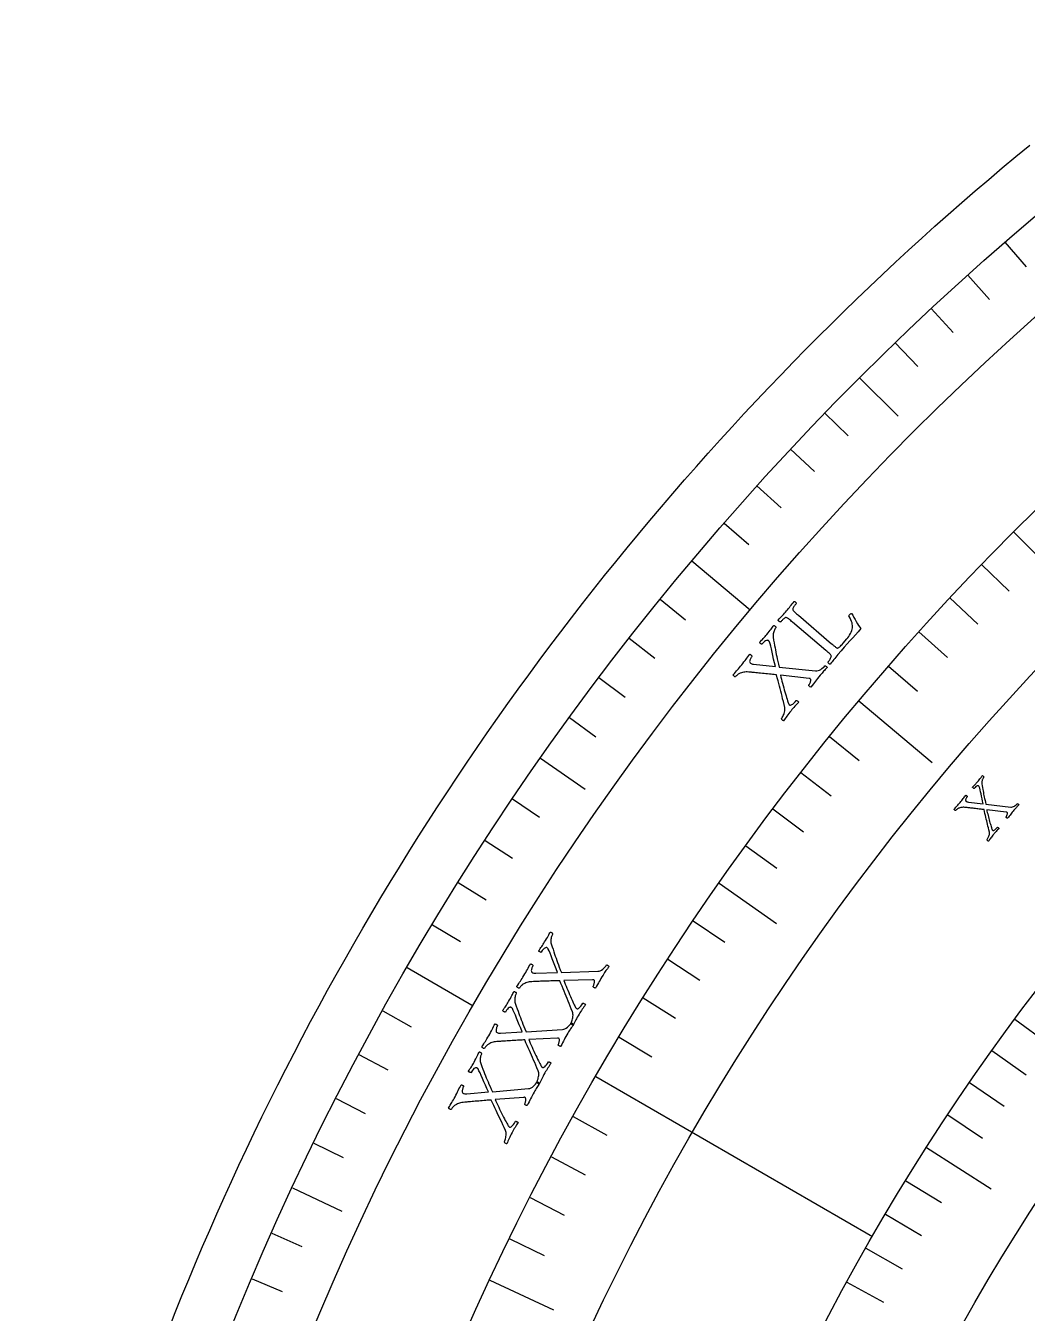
# Model space of a CAD drawing. Header units: millimetres. Extents: x -92 to 92, y -92 to 120.
# Drawn here: x -90.65 to -58.76, y 34.32 to 75.3 of the extents above; entities that cross this region are included whole.
import ezdxf

# ---------------------------------------------------------------- set-up
doc = ezdxf.new("R2010")
doc.units = ezdxf.units.MM
for name, color, linetype in [('CUT_OUTER', 1, 'Continuous'), ('ENGRAVE', 7, 'Continuous'), ('ENGRAVE_FINE', 8, 'Continuous'), ('TEXT', 5, 'Continuous')]:
    doc.layers.add(name, color=color, linetype=linetype)

msp = doc.modelspace()

# ---------------------------------------------------------------- linework, layer by layer
at = {"layer": 'CUT_OUTER'}
msp.add_lwpolyline([(-86.0959, 33.8192), (-85.8868, 34.3468), (-85.6744, 34.8732), (-85.4589, 35.3982), (-85.24, 35.9219), (-85.018, 36.4443), (-84.7928, 36.9652), (-84.5644, 37.4848), (-84.3328, 38.003), (-84.098, 38.5197), (-83.8601, 39.035), (-83.619, 39.5488), (-83.3748, 40.0612), (-83.1274, 40.572), (-82.8769, 41.0813), (-82.6232, 41.589), (-82.3665, 42.0952), (-82.1067, 42.5998), (-81.8437, 43.1028), (-81.5777, 43.6042), (-81.3086, 44.1039), (-81.0365, 44.602), (-80.7613, 45.0984), (-80.483, 45.5931), (-80.2018, 46.0861), (-79.9175, 46.5773), (-79.6302, 47.0668), (-79.3399, 47.5545), (-79.0466, 48.0404), (-78.7504, 48.5245), (-78.4511, 49.0068), (-78.149, 49.4873), (-77.8438, 49.9659), (-77.5358, 50.4426), (-77.2248, 50.9174), (-76.9109, 51.3902), (-76.5942, 51.8612), (-76.2745, 52.3302), (-75.952, 52.7972), (-75.6266, 53.2623), (-75.2984, 53.7253), (-74.9673, 54.1863), (-74.6334, 54.6453), (-74.2967, 55.1022), (-73.9572, 55.557), (-73.6149, 56.0098), (-73.2699, 56.4604), (-72.922, 56.9089), (-72.5715, 57.3553), (-72.2182, 57.7995), (-71.8622, 58.2415), (-71.5035, 58.6814), (-71.1421, 59.119), (-70.778, 59.5544), (-70.4112, 59.9876), (-70.0418, 60.4185), (-69.6698, 60.8471), (-69.2951, 61.2735), (-68.9178, 61.6975), (-68.538, 62.1192), (-68.1555, 62.5386), (-67.7705, 62.9556), (-67.383, 63.3702), (-66.9929, 63.7825), (-66.6002, 64.1924), (-66.2051, 64.5998), (-65.8075, 65.0048), (-65.4074, 65.4074), (-65.0048, 65.8075), (-64.5998, 66.2051), (-64.1924, 66.6002), (-63.7825, 66.9929), (-63.3702, 67.383), (-62.9556, 67.7705), (-62.5386, 68.1555), (-62.1192, 68.538), (-61.6975, 68.9178), (-61.2735, 69.2951), (-60.8471, 69.6698), (-60.4185, 70.0418), (-59.9876, 70.4112), (-59.5544, 70.778), (-59.119, 71.1421), (-58.6814, 71.5035)], dxfattribs=at)
at = {"layer": 'ENGRAVE'}
for points in [[(-64.0992, 64.0992), (-62.8728, 62.8728)], [(-59.1937, 59.1937), (-57.6108, 57.6108)], [(-69.4419, 58.2687), (-67.5819, 56.7079)], [(-64.1275, 53.8094), (-61.7891, 51.8472)], [(-74.2561, 51.9947), (-72.8354, 50.9999)], [(-68.5733, 48.0155), (-66.7396, 46.7316)], [(-78.5052, 45.325), (-76.4024, 44.1109)], [(-72.4972, 41.8562), (-63.6853, 36.7687)], [(-61.9677, 39.5951), (-59.9099, 38.2802)], [(-82.1568, 38.3103), (-80.5849, 37.5774)], [(-75.8693, 35.3784), (-73.8405, 34.4324)]]:
    msp.add_lwpolyline(points, dxfattribs=at)
for radius in [90.65, 90.65, 88.2219, 83.7125, 83.7125, 80.1513, 73.5375, 73.5375, 69.6525, 62.4375, 62.4375]:
    msp.add_circle((0, 0), radius, dxfattribs=at)
msp.add_arc((0, 0), 62.4375, 90, 180, dxfattribs=at)
at = {"layer": 'ENGRAVE_FINE'}
for points in [[(-59.4718, 68.4144), (-58.789, 67.6291)], [(-60.6567, 67.3661), (-59.9604, 66.5927)], [(-61.8232, 66.2972), (-61.1134, 65.5361)], [(-62.9708, 65.2082), (-62.2479, 64.4596)], [(-65.2082, 62.9708), (-64.4596, 62.2479)], [(-66.2972, 61.8232), (-65.5361, 61.1134)], [(-67.3661, 60.6567), (-66.5927, 59.9604)], [(-68.4144, 59.4718), (-67.6291, 58.789)], [(-60.2177, 58.1516), (-59.3394, 57.3034)], [(-70.4483, 57.0479), (-69.6396, 56.393)], [(-61.2234, 57.0918), (-60.3305, 56.2591)], [(-71.4332, 55.8097), (-70.6132, 55.169)], [(-62.2105, 56.0146), (-61.3031, 55.1976)], [(-63.1786, 54.9203), (-62.2571, 54.1193)], [(-72.3963, 54.5545), (-71.5652, 53.9283)], [(-73.3374, 53.2827), (-72.4955, 52.6711)], [(-65.0568, 52.682), (-64.1079, 51.9136)], [(-65.9664, 51.5386), (-65.0042, 50.7868)], [(-75.1523, 50.6908), (-74.2895, 50.1089)], [(-66.8558, 50.3794), (-65.8806, 49.6446)], [(-76.0255, 49.3715), (-75.1527, 48.8048)], [(-67.7248, 49.205), (-66.737, 48.4873)], [(-76.8756, 48.0372), (-75.9931, 47.4857)], [(-69.4008, 46.8114), (-68.3886, 46.1287)], [(-77.7022, 46.6882), (-76.8102, 46.1522)], [(-70.2072, 45.5931), (-69.1832, 44.9281)], [(-70.9922, 44.3609), (-69.9568, 43.7138)], [(-79.2843, 43.948), (-78.3741, 43.4435)], [(-59.1534, 43.688), (-58.0819, 42.8967)], [(-71.7556, 43.1151), (-70.709, 42.4863)], [(-59.8823, 42.6835), (-58.7976, 41.9103)], [(-80.0392, 42.5576), (-79.1204, 42.0691)], [(-60.5944, 41.6663), (-59.4969, 40.9116)], [(-80.7697, 41.1542), (-79.8425, 40.6818)], [(-73.2166, 40.5846), (-72.1487, 39.9927)], [(-61.2896, 40.6367), (-60.1795, 39.9007)], [(-81.4757, 39.7383), (-80.5404, 39.2822)], [(-73.9138, 39.3006), (-72.8357, 38.7274)], [(-62.6283, 38.5416), (-61.4939, 37.8435)], [(-74.5884, 38.0047), (-73.5005, 37.4504)], [(-63.2714, 37.4766), (-62.1253, 36.7978)], [(-82.8129, 36.8707), (-81.8622, 36.4474)], [(-75.2403, 36.6971), (-74.1429, 36.1619)], [(-63.8966, 36.4003), (-62.7393, 35.741)], [(-83.4438, 35.4198), (-82.4859, 35.0132)], [(-64.5039, 35.3131), (-63.3355, 34.6735)]]:
    msp.add_lwpolyline(points, dxfattribs=at)
at = {"layer": 'TEXT'}
for points in [[(-64.9898, 55.6335), (-64.987, 55.6311), (-64.9835, 55.6281), (-64.9794, 55.6246), (-64.9746, 55.6205), (-64.9623, 55.61), (-64.9483, 55.5979), (-64.9325, 55.5844), (-64.9149, 55.5694), (-64.8968, 55.5541), (-64.8792, 55.5399), (-64.8621, 55.5266), (-64.8455, 55.5143), (-64.8305, 55.5042), (-64.8181, 55.4975), (-64.8084, 55.4941), (-64.8013, 55.494), (-64.7819, 55.5005), (-64.763, 55.5099), (-64.7446, 55.5221), (-64.7268, 55.5373), (-64.7072, 55.5568), (-64.6836, 55.5818), (-64.656, 55.6125), (-64.6244, 55.6487), (-64.5051, 55.787), (-64.4749, 55.8239), (-64.4453, 55.8643), (-64.4162, 55.9082), (-64.3876, 55.9556), (-64.3623, 56.0037), (-64.343, 56.0495), (-64.3297, 56.0932), (-64.3225, 56.1347), (-64.3211, 56.1726), (-64.3235, 56.2124), (-64.3297, 56.2541), (-64.3397, 56.2979), (-64.3546, 56.3442), (-64.3755, 56.394), (-64.4024, 56.447), (-64.4352, 56.5034), (-64.4382, 56.5132), (-64.4366, 56.5246), (-64.4303, 56.5374), (-64.4194, 56.5517), (-64.4003, 56.5716), (-64.3826, 56.586), (-64.3663, 56.5951), (-64.3515, 56.5987), (-64.3162, 56.5359), (-64.2801, 56.471), (-64.2431, 56.404), (-64.2051, 56.3348), (-64.1672, 56.2682), (-64.1301, 56.2088), (-64.0939, 56.1565), (-64.0587, 56.1115), (-64.1452, 56.0133), (-64.2318, 55.9158), (-64.3187, 55.8191), (-64.4057, 55.723), (-64.4952, 55.6239), (-64.5894, 55.5178), (-64.6881, 55.4047), (-64.7913, 55.2845), (-64.8267, 55.2425), (-64.8598, 55.2023), (-64.8904, 55.1638), (-64.9187, 55.1272), (-64.9463, 55.0913), (-64.9748, 55.0552), (-65.0044, 55.0188), (-65.035, 54.9822), (-65.0447, 54.983), (-65.0551, 54.9868), (-65.0663, 54.9936), (-65.0782, 55.0035), (-65.0891, 55.0145), (-65.0975, 55.0247), (-65.1032, 55.0341), (-65.1064, 55.0426), (-65.0989, 55.052), (-65.0891, 55.065), (-65.0772, 55.0815), (-65.063, 55.1016), (-65.0484, 55.1236), (-65.0349, 55.1458), (-65.0226, 55.1682), (-65.0115, 55.1908), (-65.003, 55.2115), (-64.9984, 55.2281), (-64.9978, 55.2408), (-65.0011, 55.2495), (-65.0137, 55.2679), (-65.0294, 55.2872), (-65.0483, 55.3072), (-65.0704, 55.328), (-65.0946, 55.3495), (-65.1198, 55.3717), (-65.1462, 55.3945), (-65.1737, 55.418), (-66.2353, 56.3208), (-66.263, 56.3442), (-66.29, 56.3667), (-66.3164, 56.3884), (-66.3421, 56.4093), (-66.3668, 56.4282), (-66.39, 56.4439), (-66.4118, 56.4565), (-66.4322, 56.4659), (-66.4423, 56.4685), (-66.4552, 56.4659), (-66.4708, 56.4582), (-66.4892, 56.4452), (-66.5089, 56.4292), (-66.5286, 56.4124), (-66.5482, 56.3946), (-66.5677, 56.3759), (-66.5856, 56.3582), (-66.6002, 56.3433), (-66.6116, 56.3313), (-66.6198, 56.3221), (-66.6288, 56.3237), (-66.6391, 56.3278), (-66.6505, 56.3343), (-66.6632, 56.3432), (-66.675, 56.3533), (-66.6835, 56.3632), (-66.689, 56.3729), (-66.6913, 56.3825), (-66.6571, 56.4201), (-66.623, 56.4573), (-66.589, 56.494), (-66.5551, 56.5302), (-66.5217, 56.5662), (-66.4889, 56.6023), (-66.4569, 56.6384), (-66.4257, 56.6746), (-66.3941, 56.7121), (-66.3634, 56.7494), (-66.3335, 56.7867), (-66.3046, 56.8239), (-66.2756, 56.8614), (-66.2458, 56.8995), (-66.215, 56.9383), (-66.1835, 56.9777), (-66.1736, 56.977), (-66.1631, 56.9731), (-66.152, 56.9662), (-66.1402, 56.9562), (-66.1294, 56.9451), (-66.1212, 56.9348), (-66.1156, 56.9253), (-66.1125, 56.9167), (-66.1203, 56.9071), (-66.1304, 56.894), (-66.1428, 56.8772), (-66.1575, 56.8567), (-66.1728, 56.8346), (-66.1871, 56.8127), (-66.2003, 56.791), (-66.2125, 56.7696), (-66.222, 56.7498), (-66.2273, 56.7331), (-66.2283, 56.7194), (-66.225, 56.7087), (-66.2143, 56.6936), (-66.201, 56.6776), (-66.1852, 56.6608), (-66.1667, 56.6432), (-66.1464, 56.6249), (-66.125, 56.6058), (-66.1025, 56.5862), (-66.079, 56.5659), (-66.0752, 56.5626), (-66.0713, 56.5593), (-66.0675, 56.5561), (-66.0637, 56.5528), (-66.0599, 56.5496), (-66.0561, 56.5463), (-66.0523, 56.543), (-66.0485, 56.5398)], [(-67.852, 54.9589), (-67.8145, 55.0056), (-67.7791, 55.0508), (-67.7457, 55.0944), (-67.7144, 55.1363), (-67.6842, 55.1772), (-67.654, 55.2176), (-67.624, 55.2576), (-67.594, 55.2971), (-67.5856, 55.2941), (-67.5752, 55.2883), (-67.5628, 55.2798), (-67.5483, 55.2685), (-67.5352, 55.2567), (-67.5272, 55.2468), (-67.524, 55.2387), (-67.5258, 55.2326), (-67.5339, 55.2219), (-67.5431, 55.2082), (-67.5533, 55.1916), (-67.5645, 55.172), (-67.5754, 55.1508), (-67.5845, 55.1291), (-67.5917, 55.107), (-67.5971, 55.0846), (-67.5989, 55.063), (-67.5953, 55.0437), (-67.5864, 55.0266), (-67.5723, 55.0118), (-67.5553, 55.0013), (-67.5328, 54.9928), (-67.5048, 54.9864), (-67.4714, 54.9822), (-66.7796, 54.9093), (-66.808, 55.0276), (-66.8351, 55.1428), (-66.8609, 55.255), (-66.8853, 55.3641), (-66.9083, 55.465), (-66.9298, 55.5526), (-66.9497, 55.627), (-66.9682, 55.6881), (-66.9717, 55.697), (-66.9759, 55.705), (-66.9808, 55.7122), (-66.9863, 55.7186), (-66.9916, 55.724), (-66.9958, 55.7281), (-66.9988, 55.7311), (-67.0006, 55.7327), (-67.0116, 55.7385), (-67.0264, 55.7409), (-67.0452, 55.74), (-67.0678, 55.7356), (-67.0949, 55.7236), (-67.1269, 55.6997), (-67.1639, 55.6639), (-67.2059, 55.6162), (-67.2118, 55.6151), (-67.2204, 55.6177), (-67.2317, 55.6239), (-67.2457, 55.6336), (-67.2596, 55.6448), (-67.2708, 55.655), (-67.2792, 55.6643), (-67.2849, 55.6727), (-67.2518, 55.7076), (-67.2207, 55.7404), (-67.1914, 55.7713), (-67.1641, 55.8001), (-67.1373, 55.8289), (-67.1098, 55.8595), (-67.0815, 55.892), (-67.0525, 55.9263), (-67.0131, 55.9742), (-66.9775, 56.0187), (-66.9458, 56.0599), (-66.918, 56.0976), (-66.8932, 56.132), (-66.8706, 56.1632), (-66.85, 56.1912), (-66.8316, 56.2161), (-66.8236, 56.2133), (-66.814, 56.2085), (-66.8029, 56.2015), (-66.7903, 56.1924), (-66.7786, 56.1821), (-66.7699, 56.1713), (-66.7643, 56.1601), (-66.7618, 56.1485), (-66.7674, 56.1411), (-66.7753, 56.1292), (-66.7855, 56.113), (-66.7981, 56.0924), (-66.8112, 56.0682), (-66.8233, 56.0415), (-66.8343, 56.0122), (-66.8441, 55.9802), (-66.8515, 55.9465), (-66.8553, 55.9116), (-66.8553, 55.8755), (-66.8517, 55.8383), (-66.8348, 55.7451), (-66.8191, 55.6583), (-66.8046, 55.5778), (-66.7913, 55.5036), (-66.7782, 55.4327), (-66.7644, 55.3621), (-66.7497, 55.2917), (-66.7343, 55.2215), (-66.7176, 55.1484), (-66.699, 55.0688), (-66.6786, 54.9829), (-66.6564, 54.8907), (-65.5056, 54.7703), (-65.4637, 54.7697), (-65.4216, 54.777), (-65.3794, 54.7923), (-65.337, 54.8155), (-65.2966, 54.8432), (-65.2604, 54.8716), (-65.2284, 54.9009), (-65.2007, 54.9309), (-65.1917, 54.9289), (-65.1814, 54.924), (-65.1698, 54.916), (-65.157, 54.905), (-65.145, 54.8936), (-65.1359, 54.8846), (-65.1299, 54.8777), (-65.127, 54.8732), (-65.1593, 54.8397), (-65.1894, 54.8087), (-65.2172, 54.78), (-65.2427, 54.7538), (-65.2679, 54.727), (-65.2951, 54.6971), (-65.3242, 54.6638), (-65.3552, 54.6273), (-65.3971, 54.5765), (-65.4358, 54.5287), (-65.4711, 54.4838), (-65.5032, 54.4418), (-65.5349, 54.3996), (-65.5692, 54.3538), (-65.6061, 54.3045), (-65.6456, 54.2517), (-65.6557, 54.2526), (-65.6674, 54.2568), (-65.6805, 54.2645), (-65.6952, 54.2755), (-65.7082, 54.2874), (-65.7163, 54.2973), (-65.7195, 54.3053), (-65.7177, 54.3113), (-65.7108, 54.3206), (-65.703, 54.3331), (-65.6941, 54.3488), (-65.6841, 54.3676), (-65.6745, 54.3883), (-65.6663, 54.4095), (-65.6597, 54.4311), (-65.6545, 54.4531), (-65.6522, 54.4738), (-65.6538, 54.4913), (-65.6594, 54.5057), (-65.6689, 54.5169), (-65.6719, 54.519), (-65.6758, 54.521), (-65.6806, 54.5229), (-65.6863, 54.5248), (-65.6922, 54.5263), (-65.6977, 54.5273), (-65.703, 54.5277), (-65.7078, 54.5276), (-66.6175, 54.6327), (-66.6029, 54.572), (-66.587, 54.5085), (-66.5699, 54.4421), (-66.5516, 54.373), (-66.5327, 54.3028), (-66.5138, 54.2336), (-66.495, 54.1653), (-66.4762, 54.0979), (-66.4577, 54.0332), (-66.44, 53.9729), (-66.423, 53.9169), (-66.4067, 53.8654), (-66.392, 53.8199), (-66.3795, 53.7822), (-66.3693, 53.7523), (-66.3615, 53.7302), (-66.3597, 53.7263), (-66.3576, 53.7217), (-66.3551, 53.7161), (-66.3522, 53.7098), (-66.3486, 53.7032), (-66.3443, 53.697), (-66.339, 53.6911), (-66.333, 53.6857), (-66.3193, 53.6792), (-66.3017, 53.6785), (-66.2801, 53.6838), (-66.2546, 53.6949), (-66.2251, 53.7138), (-66.1918, 53.7424), (-66.1547, 53.7807), (-66.1136, 53.8286), (-66.1045, 53.8269), (-66.0938, 53.8226), (-66.0814, 53.8156), (-66.0674, 53.806), (-66.0544, 53.7958), (-66.045, 53.7872), (-66.0392, 53.7801), (-66.0369, 53.7747), (-66.0678, 53.7418), (-66.0988, 53.7085), (-66.1299, 53.6747), (-66.161, 53.6404), (-66.1919, 53.6059), (-66.2219, 53.5713), (-66.2512, 53.5365), (-66.2797, 53.5017), (-66.3176, 53.4542), (-66.3521, 53.4099), (-66.3833, 53.3687), (-66.411, 53.3306), (-66.4373, 53.2937), (-66.4639, 53.256), (-66.4908, 53.2176), (-66.5181, 53.1783), (-66.5271, 53.1822), (-66.5371, 53.1887), (-66.5479, 53.1977), (-66.5596, 53.2093), (-66.5704, 53.2211), (-66.5786, 53.2304), (-66.5841, 53.2373), (-66.587, 53.2419), (-66.5813, 53.2502), (-66.5725, 53.2648), (-66.5605, 53.2857), (-66.5453, 53.3128), (-66.5292, 53.3442), (-66.5142, 53.3783), (-66.5004, 53.4148), (-66.4877, 53.4539), (-66.4782, 53.4936), (-66.4738, 53.5318), (-66.4746, 53.5686), (-66.4806, 53.604), (-66.5039, 53.7001), (-66.5265, 53.7919), (-66.5481, 53.8794), (-66.5689, 53.9625), (-66.5894, 54.0435), (-66.6101, 54.1245), (-66.6311, 54.2055), (-66.6523, 54.2866), (-66.6738, 54.3694), (-66.696, 54.4557), (-66.7187, 54.5456), (-66.7419, 54.6391), (-66.7791, 54.6439), (-66.8208, 54.6488), (-66.867, 54.6539), (-66.9177, 54.659), (-66.9712, 54.6644), (-67.0257, 54.6701), (-67.0814, 54.676), (-67.1381, 54.6823), (-67.1945, 54.6885), (-67.249, 54.6942), (-67.3018, 54.6996), (-67.3527, 54.7045), (-67.4004, 54.709), (-67.4437, 54.713), (-67.4824, 54.7166), (-67.5166, 54.7199), (-67.5446, 54.7225), (-67.5646, 54.7244), (-67.5766, 54.7255), (-67.5806, 54.7259), (-67.6294, 54.731), (-67.6743, 54.7336), (-67.7152, 54.7339), (-67.7521, 54.7317), (-67.7873, 54.727), (-67.823, 54.7197), (-67.8592, 54.7097), (-67.8959, 54.6972), (-67.9199, 54.6872), (-67.9433, 54.6749), (-67.9662, 54.6602), (-67.9886, 54.6432), (-68.0092, 54.6258), (-68.0266, 54.61), (-68.0409, 54.5957), (-68.052, 54.583), (-68.0577, 54.5799), (-68.0662, 54.5813), (-68.0776, 54.5871), (-68.0918, 54.5975), (-68.1056, 54.6096), (-68.1157, 54.621), (-68.1222, 54.6316), (-68.125, 54.6415), (-68.0867, 54.6864), (-68.051, 54.7277), (-68.0179, 54.7653), (-67.9874, 54.7993), (-67.9571, 54.8334), (-67.9244, 54.8714), (-67.8894, 54.9132), (-67.852, 54.9589)], [(-60.8968, 50.5817), (-60.8707, 50.6134), (-60.8461, 50.6441), (-60.8229, 50.6736), (-60.8011, 50.7021), (-60.7801, 50.7298), (-60.7592, 50.7573), (-60.7383, 50.7844), (-60.7174, 50.8112), (-60.7117, 50.8091), (-60.7046, 50.805), (-60.6961, 50.7991), (-60.6863, 50.7912), (-60.6774, 50.783), (-60.6719, 50.7761), (-60.6698, 50.7706), (-60.6711, 50.7663), (-60.6767, 50.7591), (-60.6831, 50.7498), (-60.6902, 50.7385), (-60.698, 50.7252), (-60.7056, 50.7107), (-60.712, 50.6959), (-60.7171, 50.6808), (-60.7209, 50.6655), (-60.7223, 50.6507), (-60.72, 50.6375), (-60.714, 50.6257), (-60.7044, 50.6154), (-60.6928, 50.608), (-60.6774, 50.602), (-60.6583, 50.5973), (-60.6354, 50.5941), (-60.1608, 50.5382), (-60.1795, 50.6197), (-60.1974, 50.699), (-60.2144, 50.7762), (-60.2306, 50.8512), (-60.2458, 50.9206), (-60.2601, 50.9809), (-60.2734, 51.0321), (-60.2858, 51.0742), (-60.2881, 51.0803), (-60.291, 51.0858), (-60.2943, 51.0908), (-60.298, 51.0952), (-60.3016, 51.099), (-60.3045, 51.1018), (-60.3065, 51.1039), (-60.3078, 51.105), (-60.3153, 51.1091), (-60.3255, 51.1109), (-60.3383, 51.1103), (-60.3539, 51.1075), (-60.3725, 51.0995), (-60.3947, 51.0833), (-60.4202, 51.0591), (-60.4493, 51.0267), (-60.4533, 51.026), (-60.4592, 51.0278), (-60.4669, 51.0322), (-60.4765, 51.039), (-60.486, 51.0468), (-60.4936, 51.0539), (-60.4994, 51.0603), (-60.5032, 51.0661), (-60.4803, 51.0898), (-60.4588, 51.112), (-60.4385, 51.133), (-60.4196, 51.1525), (-60.4011, 51.172), (-60.3821, 51.1928), (-60.3626, 51.2149), (-60.3425, 51.2382), (-60.3152, 51.2708), (-60.2906, 51.301), (-60.2687, 51.329), (-60.2494, 51.3547), (-60.2323, 51.3781), (-60.2166, 51.3994), (-60.2024, 51.4184), (-60.1897, 51.4353), (-60.1841, 51.4334), (-60.1776, 51.43), (-60.17, 51.4251), (-60.1614, 51.4188), (-60.1534, 51.4117), (-60.1475, 51.4042), (-60.1437, 51.3965), (-60.142, 51.3885), (-60.1459, 51.3834), (-60.1513, 51.3754), (-60.1584, 51.3643), (-60.1671, 51.3502), (-60.1763, 51.3338), (-60.1847, 51.3155), (-60.1923, 51.2955), (-60.1992, 51.2737), (-60.2045, 51.2506), (-60.2072, 51.2266), (-60.2074, 51.2019), (-60.2051, 51.1764), (-60.1939, 51.1123), (-60.1836, 51.0526), (-60.174, 50.9973), (-60.1653, 50.9463), (-60.1567, 50.8975), (-60.1476, 50.8489), (-60.1379, 50.8005), (-60.1277, 50.7522), (-60.1167, 50.7019), (-60.1044, 50.6471), (-60.091, 50.588), (-60.0763, 50.5245), (-59.286, 50.4342), (-59.2571, 50.4335), (-59.2281, 50.4383), (-59.199, 50.4486), (-59.1697, 50.4644), (-59.1418, 50.4832), (-59.1167, 50.5026), (-59.0945, 50.5226), (-59.0752, 50.5431), (-59.0691, 50.5417), (-59.062, 50.5382), (-59.0541, 50.5327), (-59.0453, 50.5251), (-59.0371, 50.5172), (-59.031, 50.5109), (-59.0269, 50.5062), (-59.0249, 50.5031), (-59.0474, 50.4802), (-59.0682, 50.459), (-59.0875, 50.4394), (-59.1052, 50.4214), (-59.1228, 50.4032), (-59.1416, 50.3827), (-59.1619, 50.3599), (-59.1834, 50.3349), (-59.2126, 50.3002), (-59.2395, 50.2675), (-59.2641, 50.2368), (-59.2865, 50.2081), (-59.3086, 50.1792), (-59.3325, 50.1479), (-59.3583, 50.1142), (-59.3858, 50.0782), (-59.3928, 50.0788), (-59.4008, 50.0818), (-59.4098, 50.0872), (-59.4198, 50.0949), (-59.4286, 50.1031), (-59.4341, 50.1099), (-59.4362, 50.1155), (-59.435, 50.1196), (-59.4302, 50.126), (-59.4247, 50.1345), (-59.4184, 50.1452), (-59.4115, 50.1582), (-59.4047, 50.1723), (-59.3989, 50.1868), (-59.3942, 50.2017), (-59.3905, 50.2168), (-59.3887, 50.231), (-59.3897, 50.2431), (-59.3935, 50.253), (-59.4, 50.2608), (-59.402, 50.2622), (-59.4047, 50.2636), (-59.408, 50.265), (-59.4118, 50.2663), (-59.4159, 50.2674), (-59.4197, 50.2681), (-59.4233, 50.2684), (-59.4267, 50.2683), (-60.0513, 50.3469), (-60.0417, 50.3051), (-60.0313, 50.2614), (-60.02, 50.2156), (-60.0079, 50.1679), (-59.9955, 50.1196), (-59.983, 50.0719), (-59.9706, 50.0248), (-59.9582, 49.9783), (-59.9461, 49.9336), (-59.9344, 49.892), (-59.9232, 49.8534), (-59.9125, 49.8178), (-59.9027, 49.7864), (-59.8945, 49.7604), (-59.8877, 49.7397), (-59.8825, 49.7244), (-59.8814, 49.7218), (-59.8799, 49.7185), (-59.8782, 49.7147), (-59.8763, 49.7103), (-59.8739, 49.7058), (-59.871, 49.7014), (-59.8674, 49.6974), (-59.8633, 49.6936), (-59.854, 49.689), (-59.8419, 49.6884), (-59.827, 49.6919), (-59.8093, 49.6993), (-59.7889, 49.7121), (-59.7657, 49.7315), (-59.7398, 49.7575), (-59.7112, 49.7902), (-59.7049, 49.789), (-59.6976, 49.7859), (-59.6891, 49.781), (-59.6796, 49.7743), (-59.6708, 49.7672), (-59.6644, 49.7612), (-59.6604, 49.7563), (-59.6589, 49.7525), (-59.6804, 49.7301), (-59.702, 49.7075), (-59.7237, 49.6844), (-59.7455, 49.6611), (-59.767, 49.6376), (-59.788, 49.614), (-59.8084, 49.5903), (-59.8284, 49.5666), (-59.8549, 49.5342), (-59.8791, 49.504), (-59.9009, 49.4759), (-59.9204, 49.4499), (-59.9388, 49.4248), (-59.9575, 49.3991), (-59.9764, 49.3728), (-59.9955, 49.346), (-60.0017, 49.3488), (-60.0085, 49.3534), (-60.0158, 49.3597), (-60.0237, 49.3678), (-60.0311, 49.3759), (-60.0366, 49.3824), (-60.0404, 49.3873), (-60.0423, 49.3904), (-60.0383, 49.3961), (-60.032, 49.4061), (-60.0236, 49.4203), (-60.0129, 49.4388), (-60.0015, 49.4603), (-59.9908, 49.4836), (-59.981, 49.5087), (-59.9719, 49.5355), (-59.965, 49.5627), (-59.9616, 49.5889), (-59.9618, 49.6142), (-59.9656, 49.6386), (-59.9808, 49.7049), (-59.9954, 49.7683), (-60.0096, 49.8286), (-60.0231, 49.8859), (-60.0366, 49.9418), (-60.0501, 49.9976), (-60.0639, 50.0535), (-60.0778, 50.1094), (-60.092, 50.1665), (-60.1065, 50.226), (-60.1215, 50.2879), (-60.1368, 50.3523), (-60.1623, 50.3559), (-60.1909, 50.3597), (-60.2226, 50.3635), (-60.2574, 50.3675), (-60.2941, 50.3716), (-60.3315, 50.3759), (-60.3697, 50.3805), (-60.4086, 50.3853), (-60.4473, 50.3901), (-60.4847, 50.3945), (-60.5209, 50.3986), (-60.5558, 50.4025), (-60.5886, 50.406), (-60.6182, 50.4092), (-60.6448, 50.412), (-60.6683, 50.4146), (-60.6874, 50.4166), (-60.7011, 50.4181), (-60.7094, 50.419), (-60.7121, 50.4193), (-60.7456, 50.4233), (-60.7764, 50.4255), (-60.8045, 50.4261), (-60.8298, 50.4249), (-60.854, 50.4221), (-60.8786, 50.4174), (-60.9035, 50.411), (-60.9288, 50.4027), (-60.9453, 50.3961), (-60.9615, 50.3879), (-60.9774, 50.3781), (-60.9929, 50.3667), (-61.0071, 50.355), (-61.0192, 50.3443), (-61.0291, 50.3346), (-61.0368, 50.326), (-61.0407, 50.324), (-61.0466, 50.325), (-61.0543, 50.3292), (-61.064, 50.3364), (-61.0734, 50.3449), (-61.0803, 50.3528), (-61.0846, 50.3602), (-61.0865, 50.367), (-61.0598, 50.3973), (-61.035, 50.4253), (-61.012, 50.4507), (-60.9908, 50.4737), (-60.9698, 50.4968), (-60.9471, 50.5225), (-60.9227, 50.5508), (-60.8968, 50.5817)], [(-74.7863, 45.0708), (-74.7556, 45.1223), (-74.7268, 45.172), (-74.6997, 45.2197), (-74.6745, 45.2656), (-74.6502, 45.3102), (-74.6259, 45.3545), (-74.6017, 45.3982), (-74.5774, 45.4414), (-74.5687, 45.4396), (-74.5576, 45.4353), (-74.5441, 45.4286), (-74.5282, 45.4194), (-74.5137, 45.4095), (-74.5043, 45.4008), (-74.5001, 45.3933), (-74.501, 45.3869), (-74.5075, 45.3752), (-74.5147, 45.3604), (-74.5225, 45.3426), (-74.531, 45.3216), (-74.5388, 45.299), (-74.5448, 45.2763), (-74.5489, 45.2535), (-74.5511, 45.2305), (-74.5499, 45.2089), (-74.5438, 45.1903), (-74.5326, 45.1746), (-74.5165, 45.1619), (-74.4983, 45.1538), (-74.4748, 45.1485), (-74.4463, 45.1461), (-74.4126, 45.1464), (-73.7173, 45.1697), (-73.7618, 45.283), (-73.8045, 45.3934), (-73.8455, 45.5009), (-73.8848, 45.6055), (-73.9215, 45.7023), (-73.9548, 45.7861), (-73.9849, 45.8571), (-74.0116, 45.915), (-74.0163, 45.9233), (-74.0215, 45.9307), (-74.0273, 45.9372), (-74.0337, 45.9428), (-74.0397, 45.9474), (-74.0444, 45.9509), (-74.0478, 45.9534), (-74.0499, 45.9548), (-74.0615, 45.959), (-74.0765, 45.9593), (-74.095, 45.9558), (-74.1168, 45.9483), (-74.1419, 45.9327), (-74.1704, 45.9046), (-74.2021, 45.8641), (-74.2371, 45.811), (-74.2428, 45.8092), (-74.2516, 45.8105), (-74.2637, 45.8151), (-74.2789, 45.8228), (-74.2942, 45.8319), (-74.3067, 45.8405), (-74.3164, 45.8486), (-74.3231, 45.8561), (-74.2952, 45.8952), (-74.2689, 45.9321), (-74.2441, 45.9666), (-74.221, 45.999), (-74.1985, 46.0311), (-74.1755, 46.0653), (-74.152, 46.1013), (-74.128, 46.1393), (-74.0955, 46.1922), (-74.0664, 46.2412), (-74.0407, 46.2863), (-74.0184, 46.3275), (-73.9986, 46.3651), (-73.9804, 46.3991), (-73.964, 46.4297), (-73.9492, 46.4568), (-73.9408, 46.4552), (-73.9306, 46.4517), (-73.9187, 46.4463), (-73.905, 46.4391), (-73.8919, 46.4305), (-73.8818, 46.421), (-73.8748, 46.4107), (-73.8707, 46.3995), (-73.8752, 46.3914), (-73.8814, 46.3786), (-73.8892, 46.3611), (-73.8988, 46.3389), (-73.9086, 46.3132), (-73.9168, 46.285), (-73.9236, 46.2545), (-73.929, 46.2215), (-73.9317, 46.187), (-73.9306, 46.1519), (-73.9257, 46.1162), (-73.9169, 46.0799), (-73.8873, 45.9899), (-73.8598, 45.9061), (-73.8343, 45.8284), (-73.8109, 45.7567), (-73.7882, 45.6883), (-73.7647, 45.6203), (-73.7405, 45.5526), (-73.7155, 45.4852), (-73.6889, 45.415), (-73.6595, 45.3388), (-73.6275, 45.2566), (-73.5927, 45.1683), (-72.4363, 45.2079), (-72.3947, 45.213), (-72.3541, 45.2261), (-72.3143, 45.247), (-72.2755, 45.2759), (-72.2394, 45.3089), (-72.2075, 45.342), (-72.1798, 45.3754), (-72.1565, 45.409), (-72.1473, 45.4083), (-72.1364, 45.4048), (-72.1239, 45.3984), (-72.1096, 45.3893), (-72.0962, 45.3798), (-72.086, 45.372), (-72.0791, 45.3661), (-72.0755, 45.362), (-72.103, 45.3244), (-72.1285, 45.2895), (-72.152, 45.2573), (-72.1736, 45.2277), (-72.195, 45.1978), (-72.2177, 45.1643), (-72.242, 45.1274), (-72.2676, 45.0869), (-72.3021, 45.0309), (-72.3338, 44.9782), (-72.3627, 44.9288), (-72.3886, 44.8828), (-72.4142, 44.8366), (-72.4419, 44.7865), (-72.4716, 44.7326), (-72.5034, 44.6749), (-72.5135, 44.6743), (-72.5257, 44.6769), (-72.5398, 44.6827), (-72.5559, 44.6916), (-72.5704, 44.7016), (-72.5797, 44.7102), (-72.584, 44.7177), (-72.583, 44.724), (-72.5775, 44.7341), (-72.5715, 44.7476), (-72.5648, 44.7643), (-72.5576, 44.7844), (-72.5509, 44.8062), (-72.5457, 44.8283), (-72.5421, 44.8506), (-72.5401, 44.8731), (-72.5406, 44.8939), (-72.5446, 44.9111), (-72.5521, 44.9245), (-72.5631, 44.9343), (-72.5664, 44.936), (-72.5705, 44.9374), (-72.5755, 44.9387), (-72.5814, 44.9397), (-72.5875, 44.9404), (-72.5931, 44.9406), (-72.5983, 44.9403), (-72.6031, 44.9395), (-73.5186, 44.9181), (-73.4958, 44.86), (-73.4713, 44.7993), (-73.4452, 44.7359), (-73.4175, 44.67), (-73.3891, 44.6031), (-73.3608, 44.5372), (-73.3327, 44.4721), (-73.3048, 44.408), (-73.2776, 44.3464), (-73.2518, 44.2891), (-73.2272, 44.236), (-73.204, 44.1872), (-73.1831, 44.1442), (-73.1655, 44.1086), (-73.1513, 44.0804), (-73.1405, 44.0595), (-73.1382, 44.056), (-73.1355, 44.0517), (-73.1322, 44.0466), (-73.1285, 44.0406), (-73.1241, 44.0346), (-73.1189, 44.029), (-73.1129, 44.024), (-73.1061, 44.0194), (-73.0917, 44.0149), (-73.0741, 44.0167), (-73.0535, 44.0248), (-73.0297, 44.0394), (-73.0032, 44.0621), (-72.9742, 44.0951), (-72.9426, 44.1381), (-72.9086, 44.1913), (-72.8993, 44.1908), (-72.8881, 44.188), (-72.8749, 44.1828), (-72.8597, 44.1752), (-72.8455, 44.1669), (-72.8349, 44.1597), (-72.8282, 44.1535), (-72.8252, 44.1484), (-72.8512, 44.1116), (-72.8773, 44.0743), (-72.9035, 44.0366), (-72.9296, 43.9983), (-72.9553, 43.9599), (-72.9803, 43.9214), (-73.0045, 43.883), (-73.028, 43.8446), (-73.059, 43.7923), (-73.087, 43.7436), (-73.1122, 43.6985), (-73.1345, 43.657), (-73.1554, 43.6168), (-73.1765, 43.5758), (-73.1979, 43.534), (-73.2195, 43.4914), (-73.229, 43.494), (-73.2397, 43.499), (-73.2516, 43.5065), (-73.2648, 43.5164), (-73.2772, 43.5265), (-73.2866, 43.5346), (-73.293, 43.5407), (-73.2965, 43.5448), (-73.292, 43.5539), (-73.2853, 43.5695), (-73.2762, 43.5918), (-73.265, 43.6208), (-73.2533, 43.6542), (-73.2432, 43.69), (-73.2346, 43.7281), (-73.2274, 43.7686), (-73.2234, 43.8092), (-73.2244, 43.8476), (-73.2303, 43.884), (-73.2411, 43.9182), (-73.2775, 44.0101), (-73.3124, 44.0979), (-73.3459, 44.1816), (-73.378, 44.2611), (-73.4095, 44.3385), (-73.4412, 44.4158), (-73.4731, 44.4932), (-73.5053, 44.5705), (-73.5381, 44.6495), (-73.5719, 44.732), (-73.6068, 44.8179), (-73.6427, 44.9073), (-73.6802, 44.9069), (-73.7222, 44.9061), (-73.7687, 44.9047), (-73.8196, 44.9028), (-73.8733, 44.9007), (-73.9281, 44.8988), (-73.984, 44.897), (-74.0411, 44.8954), (-74.0978, 44.8938), (-74.1526, 44.8919), (-74.2055, 44.8899), (-74.2567, 44.8878), (-74.3046, 44.8856), (-74.348, 44.8837), (-74.3868, 44.8819), (-74.4212, 44.8804), (-74.4492, 44.8792), (-74.4693, 44.8783), (-74.4813, 44.8777), (-74.4853, 44.8776), (-74.5344, 44.8758), (-74.5792, 44.8723), (-74.6197, 44.8669), (-74.656, 44.8596), (-74.6902, 44.8501), (-74.7246, 44.8379), (-74.7591, 44.8231), (-74.7936, 44.8056), (-74.816, 44.7924), (-74.8376, 44.777), (-74.8582, 44.7593), (-74.8781, 44.7393), (-74.896, 44.7193), (-74.9111, 44.7012), (-74.9232, 44.6851), (-74.9325, 44.6709), (-74.9377, 44.6671), (-74.9464, 44.6673), (-74.9584, 44.6715), (-74.9739, 44.6798), (-74.9893, 44.6899), (-75.0009, 44.6998), (-75.0088, 44.7095), (-75.0129, 44.7189), (-74.9811, 44.7686), (-74.9515, 44.8144), (-74.9239, 44.8562), (-74.8984, 44.8941), (-74.8731, 44.9321), (-74.8459, 44.9742), (-74.817, 45.0205), (-74.7863, 45.0708)], [(-75.9068, 43.1571), (-75.8774, 43.2094), (-75.8498, 43.2597), (-75.824, 43.3081), (-75.7999, 43.3546), (-75.7768, 43.3999), (-75.7536, 43.4447), (-75.7305, 43.489), (-75.7073, 43.5329), (-75.6986, 43.5313), (-75.6874, 43.5273), (-75.6737, 43.5209), (-75.6576, 43.5121), (-75.6428, 43.5026), (-75.6332, 43.4942), (-75.6288, 43.4867), (-75.6296, 43.4803), (-75.6358, 43.4685), (-75.6426, 43.4535), (-75.65, 43.4355), (-75.6579, 43.4143), (-75.6652, 43.3915), (-75.6706, 43.3687), (-75.6741, 43.3458), (-75.6757, 43.3227), (-75.674, 43.3012), (-75.6673, 43.2827), (-75.6558, 43.2673), (-75.6394, 43.255), (-75.6209, 43.2473), (-75.5973, 43.2427), (-75.5687, 43.241), (-75.5351, 43.2422), (-74.8406, 43.2831), (-74.8879, 43.3952), (-74.9335, 43.5045), (-74.9772, 43.6109), (-75.0191, 43.7145), (-75.0582, 43.8103), (-75.0937, 43.8933), (-75.1255, 43.9635), (-75.1537, 44.0207), (-75.1586, 44.0289), (-75.1641, 44.0361), (-75.17, 44.0425), (-75.1765, 44.0479), (-75.1827, 44.0523), (-75.1874, 44.0557), (-75.1909, 44.0581), (-75.193, 44.0595), (-75.2047, 44.0634), (-75.2198, 44.0634), (-75.2381, 44.0593), (-75.2597, 44.0513), (-75.2845, 44.0351), (-75.3122, 44.0063), (-75.3429, 43.9649), (-75.3765, 43.911), (-75.3821, 43.909), (-75.391, 43.9101), (-75.4032, 43.9144), (-75.4186, 43.9218), (-75.4342, 43.9305), (-75.4469, 43.9387), (-75.4567, 43.9465), (-75.4637, 43.9539), (-75.4367, 43.9937), (-75.4113, 44.0312), (-75.3875, 44.0664), (-75.3652, 44.0993), (-75.3435, 44.132), (-75.3214, 44.1667), (-75.2988, 44.2034), (-75.2757, 44.242), (-75.2446, 44.2957), (-75.2168, 44.3454), (-75.1922, 44.3912), (-75.171, 44.4329), (-75.1521, 44.4709), (-75.1349, 44.5054), (-75.1192, 44.5364), (-75.1051, 44.5639), (-75.0967, 44.5625), (-75.0864, 44.5593), (-75.0744, 44.5542), (-75.0605, 44.5473), (-75.0472, 44.5391), (-75.0369, 44.5298), (-75.0295, 44.5197), (-75.0252, 44.5086), (-75.0294, 44.5004), (-75.0353, 44.4874), (-75.0427, 44.4698), (-75.0518, 44.4473), (-75.0608, 44.4214), (-75.0684, 44.393), (-75.0744, 44.3623), (-75.0789, 44.3292), (-75.0808, 44.2947), (-75.0788, 44.2596), (-75.0729, 44.224), (-75.0633, 44.188), (-75.0314, 44.0988), (-75.0017, 44.0156), (-74.9743, 43.9386), (-74.9491, 43.8676), (-74.9246, 43.7997), (-74.8994, 43.7323), (-74.8735, 43.6652), (-74.8469, 43.5986), (-74.8184, 43.5291), (-74.7872, 43.4536), (-74.753, 43.3722), (-74.716, 43.2849), (-73.561, 43.3538), (-73.5195, 43.36), (-73.4792, 43.3741), (-73.44, 43.396), (-73.402, 43.4259), (-73.3667, 43.4598), (-73.3356, 43.4937), (-73.3088, 43.5278), (-73.2863, 43.562), (-73.2772, 43.5615), (-73.2662, 43.5582), (-73.2535, 43.5522), (-73.239, 43.5435), (-73.2253, 43.5343), (-73.2149, 43.5268), (-73.2079, 43.521), (-73.2042, 43.517), (-73.2307, 43.4787), (-73.2553, 43.4432), (-73.2781, 43.4104), (-73.2989, 43.3803), (-73.3195, 43.3498), (-73.3414, 43.3158), (-73.3647, 43.2783), (-73.3892, 43.2372), (-73.4224, 43.1803), (-73.4527, 43.1268), (-73.4803, 43.0767), (-73.5051, 43.0301), (-73.5295, 42.9832), (-73.5558, 42.9324), (-73.5842, 42.8778), (-73.6145, 42.8193), (-73.6246, 42.8185), (-73.6368, 42.8208), (-73.6511, 42.8262), (-73.6674, 42.8347), (-73.6822, 42.8442), (-73.6917, 42.8527), (-73.6961, 42.8601), (-73.6954, 42.8663), (-73.6901, 42.8766), (-73.6844, 42.8902), (-73.6782, 42.9071), (-73.6715, 42.9274), (-73.6653, 42.9493), (-73.6607, 42.9715), (-73.6577, 42.9939), (-73.6562, 43.0165), (-73.6572, 43.0373), (-73.6617, 43.0544), (-73.6695, 43.0676), (-73.6808, 43.0771), (-73.6841, 43.0787), (-73.6883, 43.08), (-73.6933, 43.0812), (-73.6992, 43.0821), (-73.7053, 43.0826), (-73.7109, 43.0827), (-73.7162, 43.0822), (-73.7209, 43.0813), (-74.6356, 43.0366), (-74.6113, 42.9792), (-74.5852, 42.9191), (-74.5575, 42.8564), (-74.5282, 42.7911), (-74.4981, 42.725), (-74.4682, 42.6598), (-74.4385, 42.5955), (-74.4089, 42.5321), (-74.3802, 42.4712), (-74.3529, 42.4146), (-74.327, 42.3622), (-74.3025, 42.314), (-74.2805, 42.2715), (-74.2621, 42.2364), (-74.2472, 42.2085), (-74.2358, 42.188), (-74.2334, 42.1845), (-74.2306, 42.1802), (-74.2272, 42.1752), (-74.2233, 42.1694), (-74.2187, 42.1634), (-74.2134, 42.158), (-74.2073, 42.1531), (-74.2004, 42.1487), (-74.1859, 42.1445), (-74.1684, 42.1468), (-74.1479, 42.1555), (-74.1246, 42.1706), (-74.0986, 42.194), (-74.0704, 42.2277), (-74.04, 42.2715), (-74.0073, 42.3255), (-73.998, 42.3253), (-73.9867, 42.3228), (-73.9734, 42.3179), (-73.9581, 42.3107), (-73.9436, 42.3028), (-73.9329, 42.2958), (-73.926, 42.2898), (-73.9228, 42.2848), (-73.948, 42.2474), (-73.9731, 42.2094), (-73.9982, 42.171), (-74.0234, 42.1321), (-74.0482, 42.093), (-74.0722, 42.0539), (-74.0954, 42.0149), (-74.1179, 41.9759), (-74.1475, 41.9229), (-74.1743, 41.8735), (-74.1983, 41.8277), (-74.2195, 41.7857), (-74.2394, 41.745), (-74.2595, 41.7035), (-74.2798, 41.6611), (-74.3003, 41.6179), (-74.3099, 41.6203), (-74.3207, 41.6251), (-74.3329, 41.6323), (-74.3463, 41.6418), (-74.3589, 41.6516), (-74.3685, 41.6595), (-74.3751, 41.6654), (-74.3787, 41.6695), (-74.3744, 41.6786), (-74.3681, 41.6944), (-74.3596, 41.7169), (-74.3491, 41.7462), (-74.3383, 41.7799), (-74.3291, 41.8159), (-74.3214, 41.8542), (-74.3153, 41.8949), (-74.3124, 41.9355), (-74.3143, 41.974), (-74.3211, 42.0101), (-74.3327, 42.0441), (-74.3715, 42.1351), (-74.4086, 42.222), (-74.4442, 42.3047), (-74.4783, 42.3834), (-74.5118, 42.4599), (-74.5454, 42.5365), (-74.5793, 42.613), (-74.6134, 42.6895), (-74.6482, 42.7677), (-74.6841, 42.8493), (-74.7212, 42.9343), (-74.7594, 43.0227), (-74.7969, 43.0214), (-74.8388, 43.0194), (-74.8852, 43.0169), (-74.9361, 43.0137), (-74.9897, 43.0103), (-75.0444, 43.0069), (-75.1003, 43.0037), (-75.1573, 43.0007), (-75.2139, 42.9976), (-75.2687, 42.9944), (-75.3216, 42.991), (-75.3726, 42.9876), (-75.4205, 42.9842), (-75.4638, 42.9812), (-75.5026, 42.9784), (-75.5369, 42.976), (-75.5649, 42.9741), (-75.5849, 42.9727), (-75.5969, 42.9718), (-75.6009, 42.9716), (-75.6499, 42.9686), (-75.6947, 42.9639), (-75.7351, 42.9574), (-75.7711, 42.9493), (-75.8051, 42.9389), (-75.8391, 42.9259), (-75.8732, 42.9102), (-75.9073, 42.8918), (-75.9294, 42.878), (-75.9505, 42.8621), (-75.9708, 42.8438), (-75.9901, 42.8234), (-76.0075, 42.8029), (-76.0221, 42.7844), (-76.0338, 42.768), (-76.0428, 42.7536), (-76.0479, 42.7497), (-76.0565, 42.7497), (-76.0687, 42.7536), (-76.0844, 42.7614), (-76.1, 42.7712), (-76.1119, 42.7808), (-76.12, 42.7902), (-76.1243, 42.7995), (-76.0938, 42.85), (-76.0653, 42.8966), (-76.0388, 42.9391), (-76.0143, 42.9776), (-75.9899, 43.0162), (-75.9639, 43.059), (-75.9362, 43.106), (-75.9068, 43.1571)], [(-76.9783, 41.2156), (-76.9502, 41.2686), (-76.9239, 41.3196), (-76.8993, 41.3686), (-76.8765, 41.4157), (-76.8545, 41.4616), (-76.8324, 41.507), (-76.8104, 41.5519), (-76.7884, 41.5963), (-76.7796, 41.5949), (-76.7684, 41.5912), (-76.7545, 41.5852), (-76.7382, 41.5768), (-76.7231, 41.5677), (-76.7133, 41.5595), (-76.7087, 41.5522), (-76.7094, 41.5457), (-76.7153, 41.5337), (-76.7217, 41.5186), (-76.7286, 41.5003), (-76.736, 41.479), (-76.7427, 41.4561), (-76.7475, 41.4331), (-76.7504, 41.4101), (-76.7515, 41.387), (-76.7492, 41.3655), (-76.7421, 41.3472), (-76.7302, 41.3321), (-76.7134, 41.3202), (-76.6948, 41.313), (-76.6711, 41.3089), (-76.6425, 41.308), (-76.6088, 41.3101), (-75.9156, 41.3686), (-75.9658, 41.4795), (-76.0141, 41.5875), (-76.0605, 41.6928), (-76.105, 41.7954), (-76.1466, 41.8901), (-76.1842, 41.9722), (-76.2177, 42.0415), (-76.2474, 42.098), (-76.2525, 42.1061), (-76.2581, 42.1132), (-76.2642, 42.1193), (-76.2709, 42.1246), (-76.2771, 42.1289), (-76.282, 42.1322), (-76.2855, 42.1345), (-76.2876, 42.1358), (-76.2994, 42.1394), (-76.3145, 42.139), (-76.3327, 42.1345), (-76.3541, 42.1259), (-76.3785, 42.109), (-76.4054, 42.0795), (-76.4351, 42.0374), (-76.4673, 41.9827), (-76.4729, 41.9805), (-76.4818, 41.9814), (-76.494, 41.9854), (-76.5096, 41.9924), (-76.5254, 42.0007), (-76.5384, 42.0086), (-76.5484, 42.0162), (-76.5555, 42.0234), (-76.5296, 42.0638), (-76.5052, 42.102), (-76.4822, 42.1377), (-76.4608, 42.1712), (-76.44, 42.2045), (-76.4187, 42.2397), (-76.397, 42.2769), (-76.375, 42.3161), (-76.3452, 42.3706), (-76.3187, 42.421), (-76.2953, 42.4674), (-76.2751, 42.5097), (-76.2572, 42.5481), (-76.2408, 42.5831), (-76.2259, 42.6144), (-76.2125, 42.6422), (-76.2041, 42.6411), (-76.1938, 42.6381), (-76.1816, 42.6333), (-76.1675, 42.6268), (-76.154, 42.6189), (-76.1435, 42.6099), (-76.1359, 42.6), (-76.1313, 42.589), (-76.1353, 42.5807), (-76.1408, 42.5676), (-76.1478, 42.5497), (-76.1563, 42.5271), (-76.1647, 42.5009), (-76.1715, 42.4724), (-76.1768, 42.4415), (-76.1804, 42.4083), (-76.1814, 42.3737), (-76.1785, 42.3387), (-76.1718, 42.3033), (-76.1612, 42.2675), (-76.1271, 42.1791), (-76.0953, 42.0968), (-76.0659, 42.0205), (-76.0389, 41.9501), (-76.0127, 41.8829), (-75.9858, 41.8162), (-75.9582, 41.7498), (-75.9299, 41.6838), (-75.8997, 41.6151), (-75.8665, 41.5404), (-75.8303, 41.4599), (-75.7911, 41.3735), (-74.6382, 41.4718), (-74.5969, 41.479), (-74.557, 41.4941), (-74.5184, 41.5171), (-74.4811, 41.5479), (-74.4467, 41.5826), (-74.4165, 41.6173), (-74.3906, 41.6521), (-74.369, 41.6868), (-74.3598, 41.6866), (-74.3487, 41.6836), (-74.3359, 41.6779), (-74.3212, 41.6696), (-74.3072, 41.6607), (-74.2967, 41.6535), (-74.2895, 41.6479), (-74.2857, 41.644), (-74.3112, 41.605), (-74.3349, 41.5689), (-74.3568, 41.5355), (-74.3769, 41.5049), (-74.3967, 41.4739), (-74.4177, 41.4394), (-74.44, 41.4012), (-74.4636, 41.3595), (-74.4952, 41.3018), (-74.5242, 41.2476), (-74.5505, 41.1968), (-74.5741, 41.1495), (-74.5973, 41.1021), (-74.6224, 41.0507), (-74.6493, 40.9953), (-74.6782, 40.9361), (-74.6883, 40.935), (-74.7005, 40.937), (-74.7149, 40.942), (-74.7314, 40.9501), (-74.7464, 40.9593), (-74.7562, 40.9675), (-74.7608, 40.9747), (-74.7602, 40.981), (-74.7552, 40.9914), (-74.7498, 41.0052), (-74.744, 41.0222), (-74.7378, 41.0426), (-74.7322, 41.0648), (-74.7282, 41.0871), (-74.7257, 41.1095), (-74.7249, 41.1322), (-74.7264, 41.1529), (-74.7313, 41.1699), (-74.7395, 41.1829), (-74.751, 41.1921), (-74.7543, 41.1936), (-74.7585, 41.1948), (-74.7636, 41.1958), (-74.7695, 41.1966), (-74.7756, 41.197), (-74.7812, 41.1969), (-74.7865, 41.1963), (-74.7912, 41.1953), (-75.7045, 41.1274), (-75.6786, 41.0706), (-75.6511, 41.0112), (-75.6218, 40.9492), (-75.5908, 40.8847), (-75.5591, 40.8194), (-75.5275, 40.755), (-75.4961, 40.6914), (-75.465, 40.6288), (-75.4347, 40.5687), (-75.406, 40.5128), (-75.3788, 40.461), (-75.3531, 40.4134), (-75.33, 40.3716), (-75.3107, 40.3369), (-75.2951, 40.3094), (-75.2832, 40.2891), (-75.2808, 40.2857), (-75.2778, 40.2815), (-75.2743, 40.2766), (-75.2702, 40.2709), (-75.2655, 40.2651), (-75.2601, 40.2598), (-75.2538, 40.255), (-75.2468, 40.2508), (-75.2322, 40.247), (-75.2148, 40.2497), (-75.1946, 40.2589), (-75.1716, 40.2746), (-75.1462, 40.2987), (-75.1189, 40.3331), (-75.0896, 40.3776), (-75.0583, 40.4325), (-75.049, 40.4325), (-75.0377, 40.4303), (-75.0242, 40.4258), (-75.0087, 40.4189), (-74.994, 40.4114), (-74.9831, 40.4047), (-74.9761, 40.3989), (-74.9728, 40.3939), (-74.997, 40.3558), (-75.0211, 40.3173), (-75.0453, 40.2783), (-75.0695, 40.2387), (-75.0932, 40.199), (-75.1162, 40.1593), (-75.1385, 40.1197), (-75.1599, 40.0802), (-75.1882, 40.0264), (-75.2138, 39.9763), (-75.2366, 39.93), (-75.2567, 39.8874), (-75.2756, 39.8462), (-75.2946, 39.8042), (-75.3138, 39.7614), (-75.3332, 39.7177), (-75.3428, 39.7198), (-75.3538, 39.7243), (-75.3661, 39.7312), (-75.3798, 39.7404), (-75.3926, 39.7498), (-75.4024, 39.7575), (-75.4092, 39.7633), (-75.4129, 39.7672), (-75.4088, 39.7764), (-75.4029, 39.7924), (-75.395, 39.8152), (-75.3852, 39.8446), (-75.3753, 39.8786), (-75.367, 39.9148), (-75.3603, 39.9533), (-75.3552, 39.9941), (-75.3533, 40.0349), (-75.3562, 40.0732), (-75.3639, 40.1092), (-75.3764, 40.1429), (-75.4175, 40.2328), (-75.4568, 40.3188), (-75.4946, 40.4006), (-75.5306, 40.4784), (-75.566, 40.5541), (-75.6016, 40.6297), (-75.6374, 40.7053), (-75.6734, 40.7809), (-75.7102, 40.8582), (-75.7482, 40.9389), (-75.7874, 41.0229), (-75.8278, 41.1103), (-75.8653, 41.108), (-75.9072, 41.105), (-75.9535, 41.1013), (-76.0042, 41.0968), (-76.0577, 41.092), (-76.1124, 41.0873), (-76.1682, 41.0827), (-76.2251, 41.0782), (-76.2816, 41.0737), (-76.3362, 41.0691), (-76.389, 41.0644), (-76.44, 41.0596), (-76.4877, 41.0551), (-76.5309, 41.0509), (-76.5697, 41.0472), (-76.6039, 41.0439), (-76.6318, 41.0413), (-76.6518, 41.0394), (-76.6638, 41.0382), (-76.6678, 41.0378), (-76.7167, 41.0336), (-76.7613, 41.0278), (-76.8015, 41.0203), (-76.8374, 41.0112), (-76.8711, 41), (-76.9048, 40.9861), (-76.9384, 40.9695), (-76.9721, 40.9503), (-76.9938, 40.936), (-77.0145, 40.9195), (-77.0343, 40.9008), (-77.053, 40.8799), (-77.07, 40.8589), (-77.0841, 40.8401), (-77.0954, 40.8233), (-77.104, 40.8088), (-77.109, 40.8047), (-77.1176, 40.8044), (-77.1299, 40.8081), (-77.1458, 40.8155), (-77.1616, 40.8249), (-77.1737, 40.8341), (-77.1821, 40.8434), (-77.1867, 40.8525), (-77.1575, 40.9038), (-77.1302, 40.9511), (-77.1047, 40.9943), (-77.0812, 41.0334), (-77.0578, 41.0726), (-77.0329, 41.1161), (-77.0064, 41.1637), (-76.9783, 41.2156)]]:
    msp.add_lwpolyline(points, close=True, dxfattribs=at)

doc.saveas('drawing.dxf')
